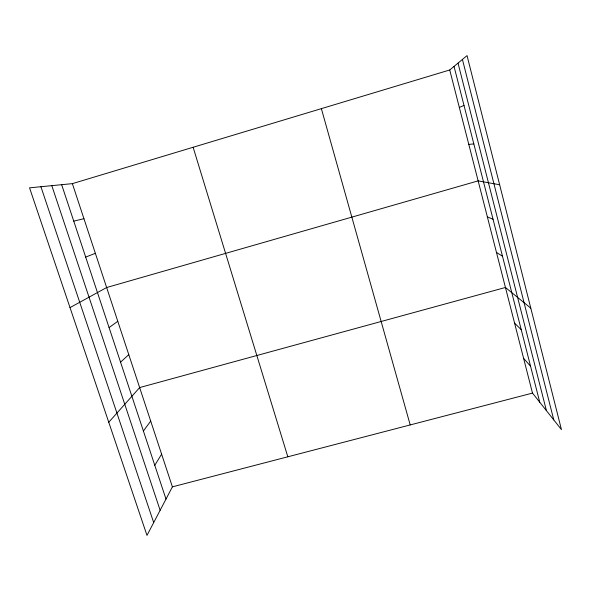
<?xml version="1.0" encoding="UTF-8"?>
<svg xmlns="http://www.w3.org/2000/svg" width="591" height="591" viewBox="0 0 591 591"><rect width="100%" height="100%" fill="white"/><g stroke="black" fill="none" stroke-linecap="round" stroke-linejoin="round"><path stroke-width="0.89" d="M72.375 183.638L172.395 486.851L146.989 535.394L29.55 187.842L72.375 183.638L449.736 69.982L467.045 55.606L561.45 429.605L532.498 393.089L449.736 69.982M154.776 465.265L161.616 454.176M143.406 431.002L150.705 421.088M108.759 422.255L139.646 387.578L505.445 287.477L530.792 308.14M120.557 362.157L128.786 354.637M109.084 327.584L117.786 321.29M70.011 307.601L106.646 287.529L478.141 180.876L499.646 184.761M459.333 107.436L464.001 105.42M85.68 257.078L95.365 253.332M172.395 486.851L532.498 393.089M73.749 221.123L83.944 218.707M468.796 144.403L473.819 143.894M487.361 216.875L493.064 219.283M496.462 252.409L502.483 256.213M514.584 323.144L521.232 329.675M523.596 358.345L530.555 366.206M40.919 186.726L153.69 522.584M51.809 185.655L160.139 510.269M61.656 184.688L165.997 499.077M193.124 147.27L287.824 456.799M321.371 108.648L410.206 424.929M458.018 63.104L546.416 410.642M454.043 66.406L539.753 402.242M462.428 59.447L553.774 419.92"/></g></svg>
